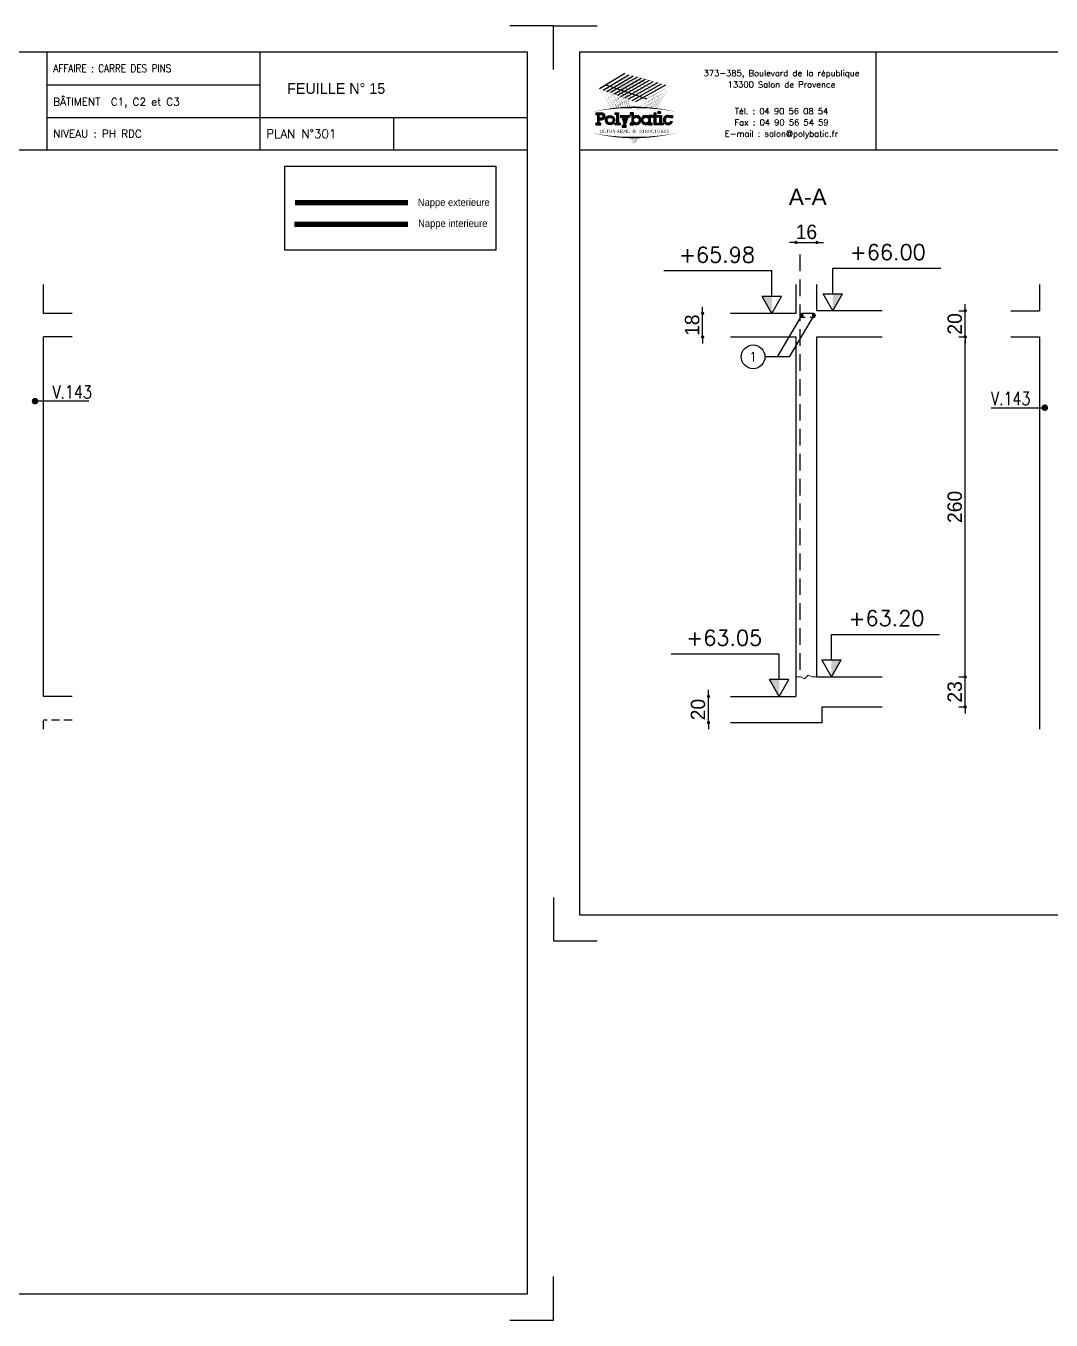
# Model space of a CAD drawing. Header units: metres. Extents: x -5618 to 118954, y -306 to 4637.
# Drawn here: x 7842 to 8626, y 604 to 1594 of the extents above; entities that cross this region are included whole.
import ezdxf
from ezdxf.enums import TextEntityAlignment as Align

# ---------------------------------------------------------------- set-up
doc = ezdxf.new("R2010")
doc.units = ezdxf.units.M
doc.linetypes.add('CACHE', pattern=[9.525, 6.35, -3.175])
doc.linetypes.add('CACHEX2', pattern=[19.05, 12.7, -6.35])
for name, color, linetype in [('COTATION', 1, 'Continuous'), ('GO-CARTOUCHE', 7, 'Continuous'), ('GO-FER-HA', 140, 'Continuous'), ('GO-TEXTE', 9, 'Continuous'), ('K_ENT_M_Building_V.76', 7, 'Continuous'), ('STR_COTATION', 1, 'Continuous'), ('STR_TS', 22, 'Continuous'), ('STR_VOI-POT', 6, 'Continuous')]:
    doc.layers.add(name, color=color, linetype=linetype)
doc.layers.add('Kofragna_forma', color=7, linetype='Continuous', lineweight=70)
doc.styles.add('GrDimensions', font='simplex.shx')
doc.styles.add('POLYBATIC', font='TIMES.TTF')
doc.styles.add('schéma', font='simplex.shx')
doc.styles.add('TEXTE', font='romans.shx')
doc.styles.add('TEXTE TS', font='romans.shx', dxfattribs={"width": 0.7, "oblique": 15})
doc.styles.add('TEXTEBA', font='ARIAL.TTF')
doc.dimstyles.new('COUPE-20', dxfattribs={"dimscale": 0.5, "dimtxt": 22, "dimasz": 5, "dimexe": 0.05, "dimexo": 0, "dimgap": 5, "dimtad": 1, "dimdec": 0, "dimdsep": 46, "dimtxsty": 'Standard', "dimblk1": 'DOT', "dimblk2": 'DOT', "dimsah": 1, "dimcen": 0, "dimdle": 150, "dimclrd": 1, "dimclre": 1, "dimclrt": 7, "dimadec": 0, "dimazin": 0, "dimtfac": 1, "dimtdec": 0, "dimtix": 1, "dimtmove": 2, "dimatfit": 3, "dimldrblk": 'DOT', "dimfxl": 0, "dimtvp": 1, "dimtolj": 1, "dimtzin": 0, "dimarcsym": 0})

# ---------------------------------------------------------------- blocks, each defined once
blk = doc.blocks.new('ime')
at = {"layer": 'COTATION', "const_width": 2.5}
blk.add_lwpolyline([(1.25, 0, -1), (-1.25, 0, -1)], format="xyb", close=True, dxfattribs=at)
at = {"layer": 'COTATION'}
blk.add_lwpolyline([(41.09, 0), (0, 0)], dxfattribs=at)
at = {"layer": 'COTATION', "color": 7, "style": 'TEXTE TS', "width": 0.8}
blk.add_attdef('NAME', (9.08, 2), '', height=10, dxfattribs=at)
blk = doc.blocks.new('A$C492E529B')
for color, points in [(140, [(1.413, 0.725, 1), (1.563, 0.725, 1)]), (256, [(-0.938, 0.7), (-1.138, 0.7), (-1.138, 0.6), (-1.038, 0.6), (-1.038, 0.1), (-1.138, 0.1), (-1.138, 0), (-0.838, 0), (-0.838, 0.1), (-0.938, 0.1)]), (256, [(-0.367, 0.45), (-0.268, 0.45), (-0.268, 0.55), (-0.523, 0.55), (-0.523, 0.45), (-0.473, 0.45), (-0.543, 0.253), (-0.612, 0.45), (-0.562, 0.45), (-0.562, 0.55), (-0.818, 0.55), (-0.818, 0.45), (-0.718, 0.45), (-0.595, 0.101), (-0.648, -0.05), (-0.718, -0.05), (-0.718, -0.15), (-0.468, -0.15), (-0.468, -0.05), (-0.543, -0.05)]), (256, [(1.393, 0.55), (1.292, 0.55), (1.292, 0.7), (1.193, 0.7), (1.193, 0.55), (1.093, 0.55), (1.093, 0.45), (1.193, 0.45), (1.193, 0), (1.393, 0), (1.393, 0.1), (1.292, 0.1), (1.292, 0.45), (1.393, 0.45)]), (256, [(1.613, 0.55), (1.413, 0.55), (1.413, 0.45), (1.513, 0.45), (1.513, 0.1), (1.413, 0.1), (1.413, 0), (1.712, 0), (1.712, 0.1), (1.613, 0.1)]), (256, [(2.13, 0.4), (2.283, 0.4), (2.283, 0.55), (2.183, 0.55), (2.183, 0.487, 3.359496), (2.272, 0.2), (2.166, 0.2, -3.125802)])]:
    blk.add_hatch(color=color).paths.add_polyline_path(points)
h = blk.add_hatch(color=256)
h.paths.add_polyline_path([(-1.983, 0.1), (-2.083, 0.1), (-2.083, 0.3), (-1.933, 0.3, 1), (-1.933, 0.7), (-2.283, 0.7), (-2.283, 0.6), (-2.183, 0.6), (-2.183, 0.1), (-2.283, 0.1), (-2.283, 0), (-1.983, 0)])
h.paths.add_polyline_path([(-2.083, 0.4), (-2.083, 0.6), (-1.933, 0.6, -1), (-1.933, 0.4)], flags=16)
h = blk.add_hatch(color=256)
h.paths.add_polyline_path([(-1.158, 0.275, 1), (-1.708, 0.275, 1)])
h.paths.add_polyline_path([(-1.608, 0.275, -1), (-1.258, 0.275, -1)], flags=16)
h = blk.add_hatch(color=256)
h.paths.add_polyline_path([(-0.047, 0.487), (-0.047, 0.7), (-0.248, 0.7), (-0.248, 0.6), (-0.147, 0.6), (-0.147, 0.1), (-0.248, 0.1), (-0.248, 0), (-0.047, 0), (-0.047, 0.063, 2.12132)])
h.paths.add_polyline_path([(-0.047, 0.275, -1), (0.303, 0.275, -1)], flags=16)
h = blk.add_hatch(color=256)
h.paths.add_polyline_path([(1.073, 0.1), (0.973, 0.1), (0.973, 0.45), (1.073, 0.45), (1.073, 0.55), (0.873, 0.55), (0.873, 0.487, 2.12132), (0.873, 0.063), (0.873, 0), (1.073, 0)])
h.paths.add_polyline_path([(0.523, 0.275, -1), (0.873, 0.275, -1)], flags=16)
for p, q in [((-0.595, 0.101), (-0.718, 0.45)), ((-0.648, -0.05), (-0.595, 0.101)), ((-0.543, 0.253), (-0.612, 0.45)), ((-0.543, -0.05), (-0.367, 0.45)), ((-0.543, 0.253), (-0.473, 0.45)), ((0.873, 0.55), (0.873, 0.487)), ((1.073, 0.55), (0.873, 0.55)), ((0.873, 0.063), (0.873, 0)), ((0.973, 0.1), (0.973, 0.45)), ((0.973, 0.45), (1.073, 0.45)), ((1.073, 0.1), (0.973, 0.1)), ((1.073, 0.45), (1.073, 0.55)), ((1.073, 0), (1.073, 0.1)), ((2.166, 0.2), (2.272, 0.2)), ((0.873, 0), (1.073, 0))]:
    blk.add_line(p, q)
for points in [[(-2.283, 0.7), (-1.933, 0.7)], [(-2.283, 0.7), (-2.283, 0.6), (-2.183, 0.6), (-2.183, 0.1), (-2.283, 0.1), (-2.283, 0), (-1.983, 0), (-1.983, 0.1), (-2.083, 0.1), (-2.083, 0.3), (-1.933, 0.3)], [(-2.083, 0.4), (-2.083, 0.6), (-1.933, 0.6)], [(-2.083, 0.4), (-1.933, 0.4)], [(-1.138, 0.7), (-0.938, 0.7), (-0.938, 0.1), (-0.838, 0.1), (-0.838, 0), (-1.138, 0), (-1.138, 0.1), (-1.038, 0.1), (-1.038, 0.6), (-1.138, 0.6), (-1.138, 0.7)], [(-0.818, 0.55), (-0.562, 0.55)], [(-0.818, 0.55), (-0.818, 0.45), (-0.718, 0.45)], [(-0.612, 0.45), (-0.562, 0.45), (-0.562, 0.55)], [(-0.523, 0.55), (-0.268, 0.55), (-0.268, 0.45), (-0.367, 0.45)], [(-0.473, 0.45), (-0.523, 0.45), (-0.523, 0.55)], [(-0.248, 0.7), (-0.248, 0.6), (-0.147, 0.6), (-0.147, 0.1), (-0.248, 0.1), (-0.248, 0), (-0.047, 0), (-0.047, 0.063)], [(-0.047, 0.487), (-0.047, 0.7), (-0.248, 0.7)], [(1.093, 0.55), (1.193, 0.55), (1.193, 0.7), (1.292, 0.7), (1.292, 0.55), (1.393, 0.55), (1.393, 0.45), (1.292, 0.45), (1.292, 0.1), (1.393, 0.1), (1.393, 0), (1.193, 0), (1.193, 0.45), (1.093, 0.45)], [(1.093, 0.45), (1.093, 0.55)], [(1.413, 0.45), (1.413, 0.55), (1.613, 0.55), (1.613, 0.1), (1.712, 0.1), (1.712, 0), (1.413, 0), (1.413, 0.1), (1.513, 0.1), (1.513, 0.45), (1.413, 0.45)], [(2.183, 0.487), (2.183, 0.55), (2.283, 0.55), (2.283, 0.4), (2.13, 0.4)], [(-0.648, -0.05), (-0.718, -0.05), (-0.718, -0.15), (-0.468, -0.15), (-0.468, -0.05), (-0.543, -0.05)]]:
    blk.add_lwpolyline(points)
at = {"color": 140}
blk.add_circle((1.488, 0.725), 0.075, dxfattribs=at)
for centre, radius in [((-1.433, 0.275), 0.275), ((-1.433, 0.275), 0.175), ((0.128, 0.275), 0.175), ((0.698, 0.275), 0.175)]:
    blk.add_circle(centre, radius)
for centre, radius, start, end in [((-1.933, 0.5), 0.2, 270, 90), ((-1.933, 0.5), 0.1, 270, 90), ((0.128, 0.275), 0.275, 230.4788, 129.5212), ((0.698, 0.275), 0.275, 50.4788, 309.5212), ((2.008, 0.275), 0.275, 50.4788, 344.17338), ((2.008, 0.275), 0.175, 45.58469, 334.62307)]:
    blk.add_arc(centre, radius, start, end)
blk = doc.blocks.new('POLYBATIC')
at = {"color": 140}
for p, q in [((-0.43, 3.281), (-1.602, 2.578)), ((-1.435, 2.518), (-0.241, 3.228)), ((-1.268, 2.457), (-0.053, 3.175)), ((0.135, 3.121), (-1.101, 2.397)), ((-0.934, 2.337), (0.323, 3.068)), ((-0.767, 2.276), (0.511, 3.015)), ((-1.309, 2.754), (0.586, 2.109)), ((0.7, 2.962), (-0.6, 2.216)), ((-0.433, 2.156), (0.888, 2.908)), ((1.076, 2.855), (-0.266, 2.095)), ((-0.099, 2.035), (1.264, 2.802)), ((1.452, 2.749), (0.067, 1.974))]:
    blk.add_line(p, q, dxfattribs=at)
for points in [[(-1.016, 2.93, 0.0156, 0, 0), (-0.43, 3.281, 0, 0, 0)], [(0.122, 2.71, 0.0156, 0, 0), (-0.869, 3.018, 0, 0, 0)], [(-0.491, 1.706, 0.0136, 0, 0), (-0.869, 3.018, 0, 0, 0)], [(-0.838, 2.873, 0.0156, 0, 0), (-0.241, 3.228, 0, 0, 0)], [(0.283, 2.803, 0.0156, 0, 0), (-0.723, 3.105, 0, 0, 0)], [(-0.398, 1.71, 0.014, 0, 0), (-0.723, 3.105, 0, 0, 0)], [(-0.661, 2.816, 0.0156, 0, 0), (-0.053, 3.175, 0, 0, 0)], [(0.444, 2.896, 0.0156, 0, 0), (-0.576, 3.193, 0, 0, 0)], [(-0.309, 1.714, 0.0145, 0, 0), (-0.576, 3.193, 0, 0, 0)], [(-0.483, 2.759, 0.0156, 0, 0), (0.135, 3.121, 0, 0, 0)], [(0.605, 2.988, 0.0156, 0, 0), (-0.43, 3.281, 0, 0, 0)], [(-0.225, 1.716, 0.0149, 0, 0), (-0.43, 3.281, 0, 0, 0)], [(-0.305, 2.702, 0.0156, 0, 0), (0.323, 3.068, 0, 0, 0)], [(-0.128, 2.646, 0.0156, 0, 0), (0.511, 3.015, 0, 0, 0)], [(-1.602, 2.578, 0, 0.0156, 0), (-1.016, 2.93, 0, 0, 0)], [(-0.684, 2.246, 0.0156, 0, 0), (-1.602, 2.578, 0, 0, 0)], [(-1.031, 1.66, 0.0111, 0, 0), (-1.602, 2.578, 0, 0, 0)], [(-1.456, 2.344, 0, 0.0156, 0), (-0.923, 2.663, 0, 0, 0)], [(-0.522, 2.339, 0.0156, 0, 0), (-1.455, 2.666, 0, 0, 0)], [(-0.913, 1.673, 0.0116, 0, 0), (-1.455, 2.666, 0, 0, 0)], [(-1.435, 2.518, 0, 0.0156, 0), (-0.838, 2.873, 0, 0, 0)], [(-1.31, 2.109, 0, 0.0156, 0), (-0.831, 2.397, 0, 0, 0)], [(-0.361, 2.432, 0.0156, 0, 0), (-1.309, 2.754, 0, 0, 0)], [(-0.8, 1.684, 0.0121, 0, 0), (-1.309, 2.754, 0, 0, 0)], [(-1.268, 2.457, 0, 0.0156, 0), (-0.661, 2.816, 0, 0, 0)], [(-0.2, 2.524, 0.0156, 0, 0), (-1.162, 2.842, 0, 0, 0)], [(-0.692, 1.693, 0.0126, 0, 0), (-1.162, 2.842, 0, 0, 0)], [(-1.101, 2.397, 0, 0.0156, 0), (-0.483, 2.759, 0, 0, 0)], [(-0.039, 2.617, 0.0156, 0, 0), (-1.016, 2.93, 0, 0, 0)], [(-0.589, 1.7, 0.0131, 0, 0), (-1.016, 2.93, 0, 0, 0)], [(-0.934, 2.337, 0, 0.0156, 0), (-0.305, 2.702, 0, 0, 0)], [(-0.391, 2.983, 0, 0.0156, 0), (-0.923, 2.663, 0, 0, 0)], [(-0.352, 2.685, 0, 0.0156, 0), (-0.831, 2.397, 0, 0, 0)], [(-0.767, 2.276, 0, 0.0156, 0), (-0.128, 2.646, 0, 0, 0)], [(-0.6, 2.216, 0, 0.0156, 0), (0.05, 2.589, 0, 0, 0)], [(-0.433, 2.156, 0, 0.0156, 0), (0.227, 2.532, 0, 0, 0)], [(0.586, 2.109, 0, 0.0156, 0), (-0.361, 2.432, 0, 0, 0)], [(-0.266, 2.095, 0, 0.0156, 0), (0.405, 2.475, 0, 0, 0)], [(0.762, 2.207, 0, 0.0156, 0), (-0.2, 2.524, 0, 0, 0)], [(-0.099, 2.035, 0, 0.0156, 0), (0.582, 2.418, 0, 0, 0)], [(0.937, 2.305, 0, 0.0156, 0), (-0.039, 2.617, 0, 0, 0)], [(0.05, 2.589, 0.0156, 0, 0), (0.7, 2.962, 0, 0, 0)], [(1.113, 2.402, 0, 0.0156, 0), (0.122, 2.71, 0, 0, 0)], [(0.227, 2.532, 0.0156, 0, 0), (0.888, 2.908, 0, 0, 0)], [(1.289, 2.5, 0, 0.0156, 0), (0.283, 2.803, 0, 0, 0)], [(0.405, 2.475, 0.0156, 0, 0), (1.076, 2.855, 0, 0, 0)], [(1.465, 2.598, 0, 0.0156, 0), (0.444, 2.896, 0, 0, 0)], [(0.582, 2.418, 0.0156, 0, 0), (1.264, 2.802, 0, 0, 0)], [(1.641, 2.695, 0, 0.0156, 0), (0.605, 2.988, 0, 0, 0)], [(0.76, 2.362, 0.0156, 0, 0), (1.452, 2.749, 0, 0, 0)], [(0.781, 1.685, 0.00933, 0, 0), (1.113, 2.402, 0, 0, 0)], [(0.852, 2.095, 0.0156, 0, 0), (1.491, 2.45, 0, 0, 0)], [(0.865, 1.678, 0.0103, 0, 0), (1.289, 2.5, 0, 0, 0)], [(0.937, 2.305, 0.0156, 0, 0), (1.641, 2.695, 0, 0, 0)], [(0.942, 1.67, 0.0112, 0, 0), (1.465, 2.598, 0, 0, 0)], [(1.012, 1.663, 0.012, 0, 0), (1.641, 2.695, 0, 0, 0)], [(-1.165, 1.875, 0, 0.0156, 0), (-0.739, 2.131, 0, 0, 0)], [(-1.019, 1.641, 0, 0.0156, 0), (-0.646, 1.864, 0, 0, 0)], [(-0.312, 2.386, 0, 0.0156, 0), (-0.739, 2.131, 0, 0, 0)], [(0.234, 1.914, 0, 0.0156, 0), (-0.684, 2.246, 0, 0, 0)], [(-0.273, 2.088, 0, 0.0156, 0), (-0.646, 1.864, 0, 0, 0)], [(0.41, 2.012, 0, 0.0156, 0), (-0.522, 2.339, 0, 0, 0)], [(0.067, 1.974, 0, 0.0156, 0), (0.76, 2.362, 0, 0, 0)], [(0.213, 1.74, 0, 0.0156, 0), (0.852, 2.095, 0, 0, 0)], [(0.21, 1.716, 0.00323, 0, 0), (0.234, 1.914, 0, 0, 0)], [(0.234, 1.914, 0, 0.0156, 0), (0.937, 2.305, 0, 0, 0)], [(0.349, 1.712, 0.00465, 0, 0), (0.41, 2.012, 0, 0, 0)], [(0.447, 1.708, 0.00693, 0.0156, 0), (0.767, 1.886, 0, 0, 0)], [(0.474, 1.706, 0.00597, 0, 0), (0.586, 2.109, 0, 0, 0)], [(0.587, 1.7, 0.00718, 0, 0), (0.762, 2.207, 0, 0, 0)], [(0.68, 1.675, 0.0156, 0, 0), (1.193, 1.96, 0, 0, 0)], [(0.689, 1.693, 0.0083, 0, 0), (0.937, 2.305, 0, 0, 0)], [(0.765, 1.884, 0.0156, 0, 0), (1.342, 2.205, 0, 0, 0)], [(-1.953, 1.508, 0, 0.0781, -0.053843), (0, 1.719, 0, 0, 0)], [(-0.234, 1.79, 0, 0.00638, 0), (-0.365, 1.711, 0, 0.00638, 0)], [(1.953, 1.508, 0, 0.0781, 0.053843), (0, 1.719, 0, 0, 0)], [(0.96, 1.668, 0.00293, 0, 0), (1.044, 1.715, 0, 0, 0)], [(-1.953, 0.523, 0, 0.0781, 0.053843), (0, 0.312, 0, 0, 0)], [(0, 0, 0, 0.00381, 0), (-0.195, 0.315, 0, 0.00381, 0)], [(0, 0, 0, 0.00368, 0), (-0.171, 0.314, 0, 0.00368, 0)], [(0, 0, 0, 0.00356, 0), (-0.149, 0.314, 0, 0.00356, 0)], [(0, 0, 0, 0.00345, 0), (-0.128, 0.313, 0, 0.00345, 0)], [(0, 0, 0, 0.00334, 0), (-0.109, 0.313, 0, 0.00334, 0)], [(0, 0, 0, 0.00324, 0), (-0.09, 0.313, 0, 0.00324, 0)], [(0, 0, 0, 0.00315, 0), (-0.073, 0.313, 0, 0.00315, 0)], [(0, 0, 0, 0.00306, 0), (-0.056, 0.313, 0, 0.00306, 0)], [(0, 0, 0, 0.00306, 0), (-0.056, 0.313, 0, 0.00306, 0)], [(0, 0, 0, 0.00298, 0), (-0.041, 0.313, 0, 0.00298, 0)], [(1.953, 0.523, 0, 0.0781, -0.053843), (0, 0.312, 0, 0, 0)], [(0, 0, 0, 0.0051, 0), (0.038, 0.313, 0, 0.0051, 0)], [(0, 0, 0, 0.00425, 0), (0.127, 0.313, 0, 0.00425, 0)], [(0, 0, 0, 0.00408, 0), (0.145, 0.314, 0, 0.00408, 0)], [(0, 0, 0, 0.00392, 0), (0.162, 0.314, 0, 0.00392, 0)], [(0, 0, 0, 0.00378, 0), (0.177, 0.314, 0, 0.00378, 0)], [(0, 0, 0, 0.00365, 0), (0.191, 0.315, 0, 0.00365, 0)], [(0, 0, 0, 0.00486, 0), (0.064, 0.313, 0, 0.00486, 0)], [(0, 0, 0, 0.00464, 0), (0.087, 0.313, 0, 0.00464, 0)], [(0, 0, 0, 0.00443, 0), (0.108, 0.313, 0, 0.00443, 0)]]:
    blk.add_lwpolyline(points, format="xyseb", dxfattribs=at)
at = {"color": 5, "xscale": 0.78125, "yscale": 0.78125, "zscale": 0.78125}
blk.add_blockref('A$C492E529B', (0, 0.91), dxfattribs=at)
at = {"lineweight": 60, "style": 'POLYBATIC'}
for s, p in [('BÉTON ARMÉ', (-1.587, 0.547)), ('STRUCTURES', (0.24, 0.547))]:
    blk.add_text(s, height=0.1406, dxfattribs=at).set_placement(p)
at = {"color": 140, "style": 'POLYBATIC'}
blk.add_text('&', height=0.141, dxfattribs=at).set_placement((0, 0.547), align=Align.CENTER)
blk = doc.blocks.new('_DOT')
at = {"color": 0, "linetype": 'ByBlock'}
blk.add_line((-0.5, 0), (-1, 0), dxfattribs=at)
at = {"color": 0, "linetype": 'ByBlock', "const_width": 0.5}
blk.add_lwpolyline([(-0.25, 0, 1), (0.25, 0, 1)], format="xyb", close=True, dxfattribs=at)
blk = doc.blocks.new('*D771')
at = {"layer": 'COTATION', "color": 1, "lineweight": -2, "ltscale": 4.5}
for p, q in [((8560.61, 1098.29), (8560.61, 1100.79)), ((8555.61, 1095.79), (8560.63, 1095.79)), ((8560.61, 1072.79), (8560.61, 1095.79)), ((8555.61, 1072.79), (8560.63, 1072.79)), ((8560.61, 1070.29), (8560.61, 1067.79))]:
    blk.add_line(p, q, dxfattribs=at)
at = {"layer": 'DEFPOINTS', "color": 0, "lineweight": -3, "ltscale": 4.5}
for p in [(8497.05, 1095.79), (8560.61, 1095.79), (8497.05, 1072.79)]:
    blk.add_point(p, dxfattribs=at)
at = {"layer": 'COTATION', "color": 1, "lineweight": -2, "ltscale": 4.5, "xscale": 2.5, "yscale": 2.5, "zscale": 2.5}
for p, rotation in [((8560.61, 1095.79), 270), ((8560.61, 1072.79), 90)]:
    blk.add_blockref('_DOT', p, dxfattribs=dict(at, rotation=rotation))
at = {"layer": 'COTATION', "color": 7, "lineweight": -3, "ltscale": 4.5, "insert": (8552.61, 1084.29), "char_height": 11, "attachment_point": 5, "rotation": 90}
blk.add_mtext('\\A1;23', dxfattribs=at)
blk = doc.blocks.new('*D772')
at = {"layer": 'COTATION', "color": 1, "lineweight": -2, "ltscale": 4.5}
for p, q in [((8555.61, 1355.79), (8560.63, 1355.79)), ((8560.61, 1098.29), (8560.61, 1353.29)), ((8555.61, 1095.79), (8560.63, 1095.79))]:
    blk.add_line(p, q, dxfattribs=at)
at = {"layer": 'DEFPOINTS', "color": 0, "lineweight": -3, "ltscale": 4.5}
for p in [(8497.05, 1355.79), (8560.61, 1355.79), (8497.05, 1095.79)]:
    blk.add_point(p, dxfattribs=at)
at = {"layer": 'COTATION', "color": 1, "lineweight": -2, "ltscale": 4.5, "xscale": 2.5, "yscale": 2.5, "zscale": 2.5}
for p, rotation in [((8560.61, 1355.79), 90), ((8560.61, 1095.79), 270)]:
    blk.add_blockref('_DOT', p, dxfattribs=dict(at, rotation=rotation))
at = {"layer": 'COTATION', "color": 7, "lineweight": -3, "ltscale": 4.5, "insert": (8552.61, 1225.79), "char_height": 11, "attachment_point": 5, "rotation": 90}
blk.add_mtext('\\A1;260', dxfattribs=at)
blk = doc.blocks.new('*D773')
at = {"layer": 'COTATION', "color": 1, "lineweight": -2, "ltscale": 4.5}
for p, q in [((8560.61, 1378.29), (8560.61, 1380.79)), ((8555.61, 1375.79), (8560.63, 1375.79)), ((8560.61, 1355.79), (8560.61, 1375.79)), ((8555.61, 1355.79), (8560.63, 1355.79)), ((8560.61, 1353.29), (8560.61, 1350.79))]:
    blk.add_line(p, q, dxfattribs=at)
at = {"layer": 'DEFPOINTS', "color": 0, "lineweight": -3, "ltscale": 4.5}
for p in [(8497.05, 1375.79), (8560.61, 1375.79), (8497.05, 1355.79)]:
    blk.add_point(p, dxfattribs=at)
at = {"layer": 'COTATION', "color": 1, "lineweight": -2, "ltscale": 4.5, "xscale": 2.5, "yscale": 2.5, "zscale": 2.5}
for p, rotation in [((8560.61, 1375.79), 270), ((8560.61, 1355.79), 90)]:
    blk.add_blockref('_DOT', p, dxfattribs=dict(at, rotation=rotation))
at = {"layer": 'COTATION', "color": 7, "lineweight": -3, "ltscale": 4.5, "insert": (8552.61, 1365.79), "char_height": 11, "attachment_point": 5, "rotation": 90}
blk.add_mtext('\\A1;20', dxfattribs=at)
blk = doc.blocks.new('*D774')
at = {"layer": 'DEFPOINTS', "color": 0, "lineweight": -3, "ltscale": 4.5}
for p in [(8447.05, 1428.07), (8431.05, 1395.79, 187.69), (8447.05, 1395.79, 187.69)]:
    blk.add_point(p, dxfattribs=at)
at = {"layer": 'STR_COTATION', "color": 1, "lineweight": -2, "ltscale": 4.5}
for p, q in [((8428.55, 1428.07), (8426.05, 1428.07)), ((8431.05, 1428.08), (8431.05, 1428.09)), ((8431.05, 1428.07), (8447.05, 1428.07)), ((8447.05, 1428.08), (8447.05, 1428.09)), ((8449.55, 1428.07), (8452.05, 1428.07))]:
    blk.add_line(p, q, dxfattribs=at)
at = {"layer": 'STR_COTATION', "color": 1, "lineweight": -2, "ltscale": 4.5, "xscale": 2.5, "yscale": 2.5, "zscale": 2.5}
blk.add_blockref('_DOT', (8431.05, 1428.07), dxfattribs=at)
at = {"layer": 'STR_COTATION', "color": 1, "lineweight": -2, "ltscale": 4.5, "xscale": 2.5, "yscale": 2.5, "zscale": 2.5, "rotation": 180}
blk.add_blockref('_DOT', (8447.05, 1428.07), dxfattribs=at)
at = {"layer": 'STR_COTATION', "color": 7, "lineweight": -3, "ltscale": 4.5, "insert": (8439.05, 1436.07), "char_height": 11, "attachment_point": 5}
blk.add_mtext('\\A1;16', dxfattribs=at)
blk = doc.blocks.new('*D775')
at = {"layer": 'DEFPOINTS', "color": 0, "lineweight": -3, "ltscale": 4.5}
for p in [(8364.14, 1080.79), (8381.05, 1080.79, 187.69), (8383.02, 1060.79, 187.69)]:
    blk.add_point(p, dxfattribs=at)
at = {"layer": 'STR_COTATION', "color": 1, "lineweight": -2, "ltscale": 4.5}
for p, q in [((8364.12, 1080.79), (8364.11, 1080.79)), ((8364.14, 1083.29), (8364.14, 1085.79)), ((8364.14, 1060.79), (8364.14, 1080.79)), ((8364.12, 1060.79), (8364.11, 1060.79)), ((8364.14, 1058.29), (8364.14, 1055.79))]:
    blk.add_line(p, q, dxfattribs=at)
at = {"layer": 'STR_COTATION', "color": 1, "lineweight": -2, "ltscale": 4.5, "xscale": 2.5, "yscale": 2.5, "zscale": 2.5}
for p, rotation in [((8364.14, 1080.79), 270), ((8364.14, 1060.79), 90)]:
    blk.add_blockref('_DOT', p, dxfattribs=dict(at, rotation=rotation))
at = {"layer": 'STR_COTATION', "color": 7, "lineweight": -3, "ltscale": 4.5, "insert": (8356.14, 1070.79), "char_height": 11, "attachment_point": 5, "rotation": 90}
blk.add_mtext('\\A1;20', dxfattribs=at)
blk = doc.blocks.new('*D776')
at = {"layer": 'DEFPOINTS', "color": 0, "lineweight": -3, "ltscale": 4.5}
for p in [(8359.64, 1373.79), (8381.05, 1373.79, 281.53), (8381.05, 1355.79, 281.53)]:
    blk.add_point(p, dxfattribs=at)
at = {"layer": 'STR_COTATION', "color": 1, "lineweight": -2, "ltscale": 4.5}
for p, q in [((8359.64, 1376.29), (8359.64, 1378.79)), ((8359.62, 1373.79), (8359.62, 1373.79)), ((8359.64, 1355.79), (8359.64, 1373.79)), ((8359.62, 1355.79), (8359.62, 1355.79)), ((8359.64, 1353.29), (8359.64, 1350.79))]:
    blk.add_line(p, q, dxfattribs=at)
at = {"layer": 'STR_COTATION', "color": 1, "lineweight": -2, "ltscale": 4.5, "xscale": 2.5, "yscale": 2.5, "zscale": 2.5}
for p, rotation in [((8359.64, 1373.79), 270), ((8359.64, 1355.79), 90)]:
    blk.add_blockref('_DOT', p, dxfattribs=dict(at, rotation=rotation))
at = {"layer": 'STR_COTATION', "color": 7, "lineweight": -3, "ltscale": 4.5, "insert": (8351.64, 1364.79), "char_height": 11, "attachment_point": 5, "rotation": 90}
blk.add_mtext('\\A1;18', dxfattribs=at)

msp = doc.modelspace()

# ---------------------------------------------------------------- linework, layer by layer
for p, q in [((7857.66, 1573.71), (7857.66, 1498.77)), ((8020.63, 1573.74), (8020.63, 1498.77)), ((7857.66, 1548.71), (8020.63, 1548.71)), ((7857.66, 1523.72), (8020.63, 1523.72)), ((8020.63, 1523.74), (8225.49, 1523.74)), ((8122.97, 1523.74), (8122.97, 1498.77))]:
    msp.add_line(p, q)
at = {"color": 7, "linetype": 'Continuous', "lineweight": -3}
for p, q in [((8420.06, 1386.79, 281.53), (8405.31, 1386.79, 281.53)), ((8412.68, 1373.79, 281.53), (8405.31, 1386.79, 281.53)), ((8420.06, 1386.79, 281.53), (8405.31, 1386.79, 281.53)), ((8412.68, 1373.79, 281.53), (8405.31, 1386.79, 281.53)), ((8412.68, 1373.79, 281.53), (8420.06, 1386.79, 281.53)), ((8412.68, 1373.79, 281.53), (8420.06, 1386.79, 281.53)), ((8451.87, 1388.79, 187.69), (8466.62, 1388.79, 187.69)), ((8459.25, 1375.79, 187.69), (8451.87, 1388.79, 187.69)), ((8451.87, 1388.79, 187.69), (8466.62, 1388.79, 187.69)), ((8459.25, 1375.79, 187.69), (8451.87, 1388.79, 187.69)), ((8459.25, 1375.79, 187.69), (8466.62, 1388.79, 187.69)), ((8459.25, 1375.79, 187.69), (8466.62, 1388.79, 187.69)), ((8450.82, 1108.79, 187.69), (8465.57, 1108.79, 187.69)), ((8458.19, 1095.79, 187.69), (8450.82, 1108.79, 187.69)), ((8450.82, 1108.79, 187.69), (8465.57, 1108.79, 187.69)), ((8458.19, 1095.79, 187.69), (8450.82, 1108.79, 187.69)), ((8458.19, 1095.79, 187.69), (8465.57, 1108.79, 187.69)), ((8458.19, 1095.79, 187.69), (8465.57, 1108.79, 187.69)), ((8425.63, 1093.79, 187.69), (8410.88, 1093.79, 187.69)), ((8418.25, 1080.79, 187.69), (8410.88, 1093.79, 187.69)), ((8425.63, 1093.79, 187.69), (8410.88, 1093.79, 187.69)), ((8418.25, 1080.79, 187.69), (8410.88, 1093.79, 187.69)), ((8418.25, 1080.79, 187.69), (8425.63, 1093.79, 187.69)), ((8418.25, 1080.79, 187.69), (8425.63, 1093.79, 187.69))]:
    msp.add_line(p, q, dxfattribs=at)
for points in [[(8245.48, 1560.38), (8245.48, 1593.71), (8212.15, 1593.71)], [(8245.48, 1560.38), (8245.48, 1593.71), (8278.81, 1593.71)], [(8492.13, 1573.71), (8492.13, 1498.77)], [(8225.49, 1498.77), (6865.62, 1498.77)], [(9215.39, 1498.77), (8265.48, 1498.77)], [(8245.48, 927.11), (8245.48, 893.78), (8278.81, 893.78)], [(8212.15, 603.81), (8245.48, 603.81), (8245.48, 637.14)]]:
    msp.add_lwpolyline(points)
for points in [[(6865.62, 1573.71), (6865.62, 623.81), (8225.49, 623.81), (8225.49, 1573.71)], [(8265.48, 1573.71), (8265.48, 913.78), (9215.39, 913.78), (9215.39, 1573.71)]]:
    msp.add_lwpolyline(points, close=True)
at = {"lineweight": 18, "elevation": 187.69}
msp.add_lwpolyline([(8431.05, 1095.79), (8434.51, 1095.79), (8437.53, 1094.36), (8440.28, 1097.13), (8443.44, 1095.79), (8447.05, 1095.79)], dxfattribs=at)
at = {"color": 7, "linetype": 'Continuous', "lineweight": -3}
for points in [[(8405.31, 1386.79, 281.53), (8412.68, 1373.79, 281.53), (8412.68, 1386.76, 281.53)], [(8405.31, 1386.79, 281.53), (8412.68, 1373.79, 281.53), (8412.68, 1386.76, 281.53)], [(8466.62, 1388.79, 187.69), (8459.25, 1375.79, 187.69), (8459.25, 1388.76, 187.69)], [(8466.62, 1388.79, 187.69), (8459.25, 1375.79, 187.69), (8459.25, 1388.76, 187.69)], [(8465.57, 1108.79, 187.69), (8458.19, 1095.79, 187.69), (8458.19, 1108.75, 187.69)], [(8465.57, 1108.79, 187.69), (8458.19, 1095.79, 187.69), (8458.19, 1108.75, 187.69)], [(8410.88, 1093.79, 187.69), (8418.25, 1080.79, 187.69), (8418.25, 1093.75, 187.69)], [(8410.88, 1093.79, 187.69), (8418.25, 1080.79, 187.69), (8418.25, 1093.75, 187.69)]]:
    msp.add_solid(points, dxfattribs=at)
at = {"layer": 'GO-FER-HA', "elevation": 93.84}
for points in [[(8444.67, 1372.22), (8425.89, 1340.59), (8407.3, 1340.59)], [(8435.34, 1372.22), (8416.56, 1340.59), (8407.3, 1340.59)]]:
    msp.add_lwpolyline(points, dxfattribs=at)
at = {"layer": 'GO-FER-HA'}
msp.add_circle((8398.25, 1340.59, 93.84), 9.06, dxfattribs=at)
at = {"layer": 'K_ENT_M_Building_V.76', "color": 30, "linetype": 'Continuous', "lineweight": -3}
for p, q in [((8406.18, 1406.29, 281.53), (8330.04, 1406.29, 281.53)), ((8406.18, 1406.29, 281.53), (8330.04, 1406.29, 281.53)), ((8412.68, 1406.29, 281.53), (8406.18, 1406.29, 281.53)), ((8412.68, 1406.29, 281.53), (8406.18, 1406.29, 281.53)), ((8412.68, 1386.79, 281.53), (8412.68, 1406.29, 281.53)), ((8412.68, 1386.79, 281.53), (8412.68, 1406.29, 281.53)), ((8459.25, 1388.79, 187.69), (8459.25, 1408.29, 187.69)), ((8459.25, 1408.29, 187.69), (8465.75, 1408.29, 187.69)), ((8459.25, 1388.79, 187.69), (8459.25, 1408.29, 187.69)), ((8459.25, 1408.29, 187.69), (8465.75, 1408.29, 187.69)), ((8465.75, 1408.29, 187.69), (8541.89, 1408.29, 187.69)), ((8465.75, 1408.29, 187.69), (8541.89, 1408.29, 187.69)), ((8458.19, 1108.79, 187.69), (8458.19, 1128.29, 187.69)), ((8458.19, 1128.29, 187.69), (8464.69, 1128.29, 187.69)), ((8458.19, 1108.79, 187.69), (8458.19, 1128.29, 187.69)), ((8458.19, 1128.29, 187.69), (8464.69, 1128.29, 187.69)), ((8464.69, 1128.29, 187.69), (8540.83, 1128.29, 187.69)), ((8464.69, 1128.29, 187.69), (8540.83, 1128.29, 187.69)), ((8411.75, 1113.29, 187.69), (8335.61, 1113.29, 187.69)), ((8411.75, 1113.29, 187.69), (8335.61, 1113.29, 187.69)), ((8418.25, 1113.29, 187.69), (8411.75, 1113.29, 187.69)), ((8418.25, 1113.29, 187.69), (8411.75, 1113.29, 187.69)), ((8418.25, 1093.79, 187.69), (8418.25, 1113.29, 187.69)), ((8418.25, 1093.79, 187.69), (8418.25, 1113.29, 187.69))]:
    msp.add_line(p, q, dxfattribs=at)
at = {"layer": 'Kofragna_forma', "color": 4, "lineweight": -3}
for p, q in [((7855.24, 1373.79, 187.69), (7855.24, 1395.79, 187.69)), ((8431.05, 1395.79, 187.69), (8431.05, 1373.79, 187.69)), ((8447.05, 1375.79, 187.69), (8447.05, 1395.79, 187.69)), ((8617.43, 1395.79, 187.69), (8617.43, 1375.79, 187.69)), ((7877.04, 1373.79, 187.69), (7855.24, 1373.79, 187.69)), ((8431.05, 1373.79, 281.53), (8381.05, 1373.79, 281.53)), ((8497.05, 1375.79, 187.69), (8447.05, 1375.79, 187.69)), ((8595.64, 1375.79, 187.69), (8617.43, 1375.79, 187.69)), ((7855.24, 1080.79, 187.69), (7855.24, 1355.79, 187.69)), ((7877.04, 1355.79, 187.69), (7855.24, 1355.79, 187.69)), ((8381.05, 1355.79, 281.53), (8431.05, 1355.79, 281.53)), ((8431.05, 1355.79, 187.69), (8431.05, 1080.79, 187.69)), ((8447.05, 1095.79, 187.69), (8447.05, 1355.79, 187.69)), ((8447.05, 1355.79, 187.69), (8497.05, 1355.79, 187.69)), ((8595.64, 1355.79, 187.69), (8617.43, 1355.79, 187.69)), ((8617.43, 1355.79, 187.69), (8617.43, 1156.79, 187.69)), ((8617.43, 1156.79, 187.69), (8617.43, 1055.79, 187.69)), ((8447.05, 1095.79, 187.69), (8497.05, 1095.79, 187.69)), ((7877.04, 1080.79, 187.69), (7855.24, 1080.79, 187.69)), ((8381.05, 1080.79, 187.69), (8431.05, 1080.79, 187.69)), ((8451.05, 1072.79, 187.69), (8497.05, 1072.79, 187.69)), ((8451.05, 1060.79, 187.69), (8451.05, 1072.79, 187.69)), ((8381.05, 1060.79, 187.69), (8451.05, 1060.79, 187.69))]:
    msp.add_line(p, q, dxfattribs=at)
at = {"layer": 'Kofragna_forma', "linetype": 'CACHE', "lineweight": -3}
for p in [(7855.24, 1055.79, 187.69), (7877.04, 1062.79, 187.69)]:
    msp.add_line(p, (7855.24, 1062.79, 187.69), dxfattribs=at)
at = {"layer": 'STR_TS', "color": 7}
msp.add_lwpolyline([(8039.79, 1486.45), (8201.33, 1486.45), (8201.33, 1422.16), (8039.79, 1422.16)], close=True, dxfattribs=at)
at = {"layer": 'STR_TS', "linetype": 'CACHE', "ltscale": 2, "const_width": 4}
msp.add_lwpolyline([(8134.21, 1458.45), (8047.65, 1458.45)], dxfattribs=at)
at = {"layer": 'STR_TS', "const_width": 4}
msp.add_lwpolyline([(8134.21, 1442), (8047.09, 1442)], dxfattribs=at)
at = {"layer": 'STR_VOI-POT', "color": 1, "linetype": 'CACHEX2', "elevation": 187.69}
msp.add_lwpolyline([(8434.05, 1418.79), (8434.05, 1095.79)], dxfattribs=at)
at = {"layer": 'STR_VOI-POT', "const_width": 1.44, "elevation": 93.84}
for points in [[(8436.21, 1372.22, 1), (8434.77, 1372.22, 1)], [(8445.39, 1372.22, 1), (8443.95, 1372.22, 1)]]:
    msp.add_lwpolyline(points, format="xyb", close=True, dxfattribs=at)
at = {"layer": 'STR_VOI-POT', "elevation": 93.84}
msp.add_lwpolyline([(8442.05, 1370.92), (8444.67, 1370.92, 0.414214), (8445.98, 1372.22), (8445.98, 1372.31, 0.414214), (8444.67, 1373.62), (8435.49, 1373.62, 0.431995), (8434.18, 1372.22), (8434.18, 1372.22, 0.414214), (8435.49, 1370.92), (8438.1, 1370.92)], format="xyb", dxfattribs=at)

# ---------------------------------------------------------------- block references
at = {"xscale": 16.49835000000894, "yscale": 16.49834999989253, "zscale": 16.49835000000003}
msp.add_blockref('POLYBATIC', (8307.25, 1503.09), dxfattribs=at)
at = {"layer": 'COTATION'}
ref = msp.add_blockref('ime', (7848.7, 1306.69, 187.69), dxfattribs=at)
ref.add_attrib('NAME', 'V.143', (7861.97, 1308.69, 187.69), dxfattribs={"color": 7, "height": 10, "style": 'TEXTE TS', "width": 0.8})
ref = msp.add_blockref('ime', (8621.5, 1301.69, 187.69), dxfattribs=dict(at, xscale=-1))
ref.add_attrib('NAME', 'V.143', (8580.28, 1303.69, 187.69), dxfattribs={"color": 7, "height": 10, "style": 'TEXTE TS', "width": 0.8})

# ---------------------------------------------------------------- texts
at = {"style": 'schéma', "width": 0.85}
msp.add_text('AFFAIRE : CARRE DES PINS', height=5.8328, dxfattribs=at).set_placement((7862.66, 1558.3))
at = {"style": 'schéma'}
for s, p in [('373-385, Boulevard de la république', (8420.01, 1555.18)), ('13300 Salon de Provence', (8420.01, 1546.55)), ('Tél. : 04 90 56 08 54', (8420.01, 1526.16)), ('Fax : 04 90 56 54 59', (8420.01, 1517.53)), ('E-mail : salon@polybatic.fr', (8420.01, 1508.9))]:
    msp.add_text(s, height=4.6662, dxfattribs=at).set_placement(p, align=Align.CENTER)
at = {"linetype": 'ByBlock', "lineweight": -3, "ltscale": 4.5}
msp.add_text('FEUILLE N° 15', height=8.2, dxfattribs=at).set_placement((8041.63, 1541.72))
at = {"style": 'schéma'}
for s, height, p in [('BÂTIMENT  C1, C2 et C3', 5.8328, (7862.66, 1532.74)), ('PLAN N°301', 6.666, (8025.63, 1507.89)), ('NIVEAU : PH RDC', 5.8328, (7862.66, 1508.3))]:
    msp.add_text(s, height=height, dxfattribs=at).set_placement(p)
at = {"layer": 'GO-CARTOUCHE', "color": 2, "style": 'TEXTEBA', "width": 0.9}
for s, p in [('Nappe exterieure', (8169.15, 1455.9)), ('Nappe interieure', (8168.38, 1439.81))]:
    msp.add_text(s, height=5.7024, dxfattribs=at).set_placement(p, align=Align.CENTER)
at = {"layer": 'GO-FER-HA', "style": 'TEXTE'}
msp.add_text('1', height=7.2, rotation=360, dxfattribs=at).set_placement((8398.25, 1340.59, 93.84), align=Align.MIDDLE_CENTER)
at = {"layer": 'GO-TEXTE', "style": 'TEXTEBA'}
msp.add_text('A-A', height=12.497, dxfattribs=at).set_placement((8425.54, 1456.62, 187.69))
at = {"layer": 'K_ENT_M_Building_V.76', "color": 0, "linetype": 'Continuous', "lineweight": -3, "char_height": 11.7, "style": 'GrDimensions'}
for s, insert, attachment_point in [('+66.00', (8472.25, 1414.79, 187.69), 7), ('+65.98', (8399.68, 1412.79, 281.53), 9), ('\\A1;+63.20', (8471.19, 1134.79, 187.69), 7), ('\\A1;+63.05', (8405.25, 1119.79, 187.69), 9)]:
    msp.add_mtext(s, dxfattribs=dict(at, insert=insert, attachment_point=attachment_point))

# ---------------------------------------------------------------- dimensions: what is measured, and where the dimension line sits
at = {"layer": 'COTATION', "lineweight": -3, "ltscale": 4.5}
for base, p1, p2, picture, middle in [((8560.61, 1375.79, 93.84), (8497.05, 1355.79, 93.84), (8497.05, 1375.79, 93.84), '*D773', (8552.61, 1365.79, 93.84)), ((8560.61, 1355.79, 93.84), (8497.05, 1095.79, 93.84), (8497.05, 1355.79, 93.84), '*D772', (8552.61, 1225.79, 93.84)), ((8560.61, 1095.79, 93.84), (8497.05, 1072.79, 93.84), (8497.05, 1095.79, 93.84), '*D771', (8552.61, 1084.29, 93.84))]:
    dim = msp.add_linear_dim(base=base, p1=p1, p2=p2, angle=90, dimstyle='COUPE-20', dxfattribs=at)
    dim.commit()
    dim.dimension.update_dxf_attribs({"geometry": picture, "text_midpoint": middle})
at = {"layer": 'STR_COTATION', "lineweight": -3, "ltscale": 4.5}
dim = msp.add_linear_dim(base=(8447.05, 1428.07), p1=(8431.05, 1395.79, 187.69), p2=(8447.05, 1395.79, 187.69), dimstyle='COUPE-20', override={"dimfxl": 0.1}, dxfattribs=at)
dim.commit()
dim.dimension.update_dxf_attribs({"geometry": '*D774', "text_midpoint": (8439.05, 1436.07)})
for base, p1, p2, picture, middle in [((8359.64, 1373.79), (8381.05, 1355.79, 281.53), (8381.05, 1373.79, 281.53), '*D776', (8351.64, 1364.79)), ((8364.14, 1080.79), (8383.02, 1060.79, 187.69), (8381.05, 1080.79, 187.69), '*D775', (8356.14, 1070.79))]:
    dim = msp.add_linear_dim(base=base, p1=p1, p2=p2, angle=90, dimstyle='COUPE-20', override={"dimfxl": 0.1}, dxfattribs=at)
    dim.commit()
    dim.dimension.update_dxf_attribs({"geometry": picture, "text_midpoint": middle})

doc.saveas('drawing.dxf')
